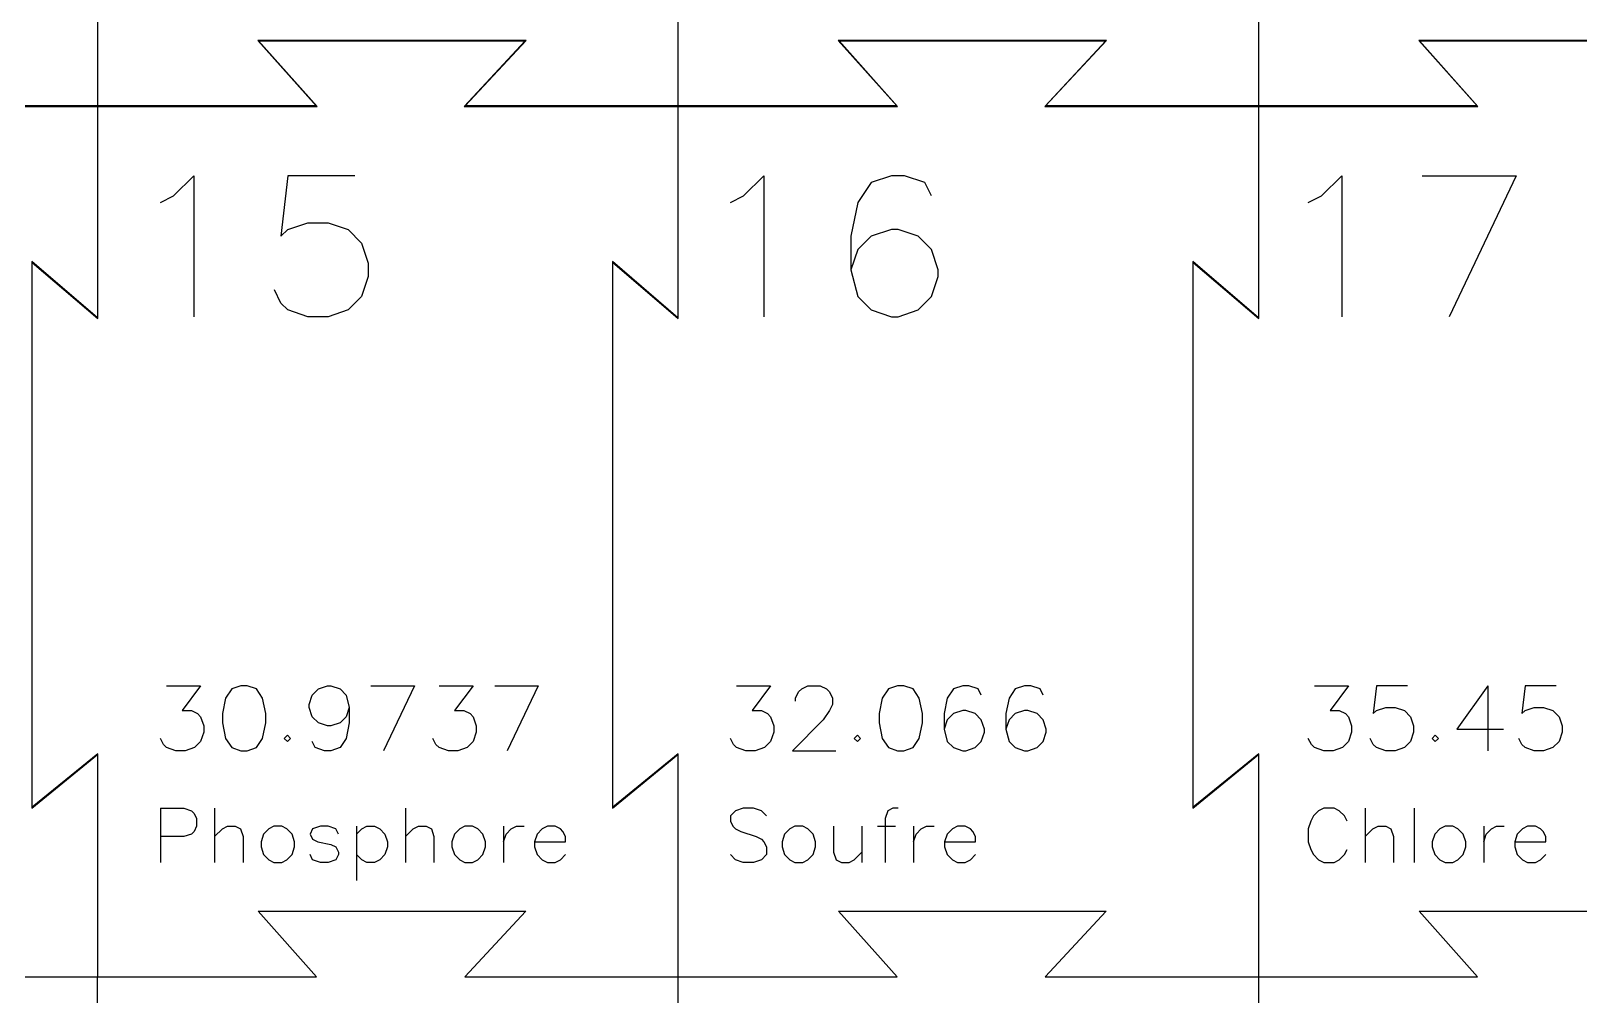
# Model space of a CAD drawing. Extents: x 0 to 297, y 0 to 210.
# Drawn here: x 221.99 to 261.62, y 139.26 to 163.94 of the extents above; entities that cross this region are included whole.
import ezdxf

# ---------------------------------------------------------------- set-up
doc = ezdxf.new("R2010")
doc.units = 0
doc.layers.get('0').update_dxf_attribs({"linetype": 'CONTINUOUS'})

msp = doc.modelspace()

# ---------------------------------------------------------------- linework, layer by layer
at = {"color": 1}
for p, q in [((223.690236, 164.867138), (223.690236, 162.008694)), ((223.700073, 162.008694), (223.700073, 164.867138)), ((238.561924, 164.867138), (238.561924, 162.008694)), ((238.570939, 162.008694), (238.570939, 164.867138)), ((253.433359, 164.867138), (253.433359, 162.008694)), ((253.442375, 162.008694), (253.442375, 164.867138)), ((227.797124, 163.692834), (229.293965, 162.014)), ((234.672267, 163.692834), (227.797124, 163.692834)), ((233.109846, 162.014), (234.672267, 163.692834)), ((242.668559, 163.692834), (244.165401, 162.014)), ((249.543702, 163.692834), (242.668559, 163.692834)), ((247.981282, 162.014), (249.543702, 163.692834)), ((257.539994, 163.692834), (259.036836, 162.014)), ((264.415138, 163.692834), (257.539994, 163.692834)), ((229.315278, 162.004163), (227.818437, 163.682997)), ((227.818437, 163.682997), (234.650134, 163.682997)), ((234.650134, 163.682997), (233.088533, 162.004163)), ((244.186714, 162.004163), (242.689872, 163.682997)), ((242.689872, 163.682997), (249.521569, 163.682997)), ((249.521569, 163.682997), (247.959968, 162.004163)), ((259.058149, 162.004163), (257.561308, 163.682997)), ((257.561308, 163.682997), (264.393004, 163.682997)), ((223.695407, 162.014), (221.8387, 162.014)), ((221.8387, 162.004163), (223.695407, 162.004163)), ((223.690236, 162.008694), (223.700073, 162.008694)), ((223.690489, 162.009081), (223.690489, 159.308027)), ((223.699504, 162.009081), (223.690489, 162.009081)), ((225.702693, 162.014), (223.695154, 162.014)), ((223.695154, 162.014), (223.695154, 162.004163)), ((223.695154, 162.004163), (225.702693, 162.004163)), ((223.695407, 162.004163), (223.695407, 162.014)), ((223.699504, 159.308027), (223.699504, 162.009081)), ((229.293965, 162.014), (225.702693, 162.014)), ((225.702693, 162.004163), (229.315278, 162.004163)), ((233.088533, 162.004163), (234.894416, 162.004163)), ((234.894416, 162.014), (233.109846, 162.014)), ((236.710136, 162.014), (234.894416, 162.014)), ((234.894416, 162.004163), (236.710136, 162.004163)), ((238.566842, 162.014), (236.710136, 162.014)), ((236.710136, 162.004163), (238.566842, 162.004163)), ((238.561924, 162.009081), (238.561924, 159.308027)), ((238.570939, 162.009081), (238.561924, 162.009081)), ((238.561924, 162.008694), (238.570939, 162.008694)), ((240.574128, 162.014), (238.56659, 162.014)), ((238.56659, 162.014), (238.56659, 162.004163)), ((238.56659, 162.004163), (240.574128, 162.004163)), ((238.566842, 162.004163), (238.566842, 162.014)), ((238.570939, 159.308027), (238.570939, 162.009081)), ((244.165401, 162.014), (240.574128, 162.014)), ((240.574128, 162.004163), (244.186714, 162.004163)), ((247.959968, 162.004163), (249.765851, 162.004163)), ((249.765851, 162.014), (247.981282, 162.014)), ((251.581571, 162.014), (249.765851, 162.014)), ((249.765851, 162.004163), (251.581571, 162.004163)), ((253.438278, 162.014), (251.581571, 162.014)), ((251.581571, 162.004163), (253.438278, 162.004163)), ((253.433359, 162.009081), (253.433359, 159.308027)), ((253.442375, 162.009081), (253.433359, 162.009081)), ((253.433359, 162.008694), (253.442375, 162.008694)), ((255.445564, 162.014), (253.438025, 162.014)), ((253.438025, 162.014), (253.438025, 162.004163)), ((253.438025, 162.004163), (255.445564, 162.004163)), ((253.438278, 162.004163), (253.438278, 162.014)), ((253.442375, 159.308027), (253.442375, 162.009081)), ((259.036836, 162.014), (255.445564, 162.014)), ((255.445564, 162.004163), (259.058149, 162.004163)), ((223.690489, 159.308027), (223.690489, 156.587299)), ((223.699504, 156.566806), (223.699504, 159.308027)), ((238.561924, 159.308027), (238.561924, 156.587299)), ((238.570939, 156.566806), (238.570939, 159.308027)), ((253.433359, 159.308027), (253.433359, 156.587299)), ((253.442375, 156.566806), (253.442375, 159.308027)), ((223.690489, 156.587299), (222.011665, 158.025949)), ((222.011665, 158.025949), (222.011665, 144.022275)), ((222.02068, 144.041949), (222.02068, 158.005455)), ((222.02068, 158.005455), (223.699504, 156.566806)), ((238.561924, 156.587299), (236.8831, 158.025949)), ((236.8831, 158.025949), (236.8831, 144.022275)), ((236.892116, 144.041949), (236.892116, 158.005455)), ((236.892116, 158.005455), (238.570939, 156.566806)), ((253.433359, 156.587299), (251.754536, 158.025949)), ((251.754536, 158.025949), (251.754536, 144.022275)), ((251.763551, 144.041949), (251.763551, 158.005455)), ((251.763551, 158.005455), (253.442375, 156.566806)), ((222.011665, 144.022275), (223.690489, 145.393705)), ((223.699504, 145.413379), (222.02068, 144.041949)), ((223.690489, 145.393705), (223.690489, 142.559853)), ((223.699504, 142.559853), (223.699504, 145.413379)), ((236.8831, 144.022275), (238.561924, 145.393705)), ((238.570939, 145.413379), (236.892116, 144.041949)), ((238.561924, 145.393705), (238.561924, 142.559853)), ((238.570939, 142.559853), (238.570939, 145.413379)), ((251.754536, 144.022275), (253.433359, 145.393705)), ((253.442375, 145.413379), (251.763551, 144.041949)), ((253.433359, 145.393705), (253.433359, 142.559853)), ((253.442375, 142.559853), (253.442375, 145.413379)), ((223.690489, 142.559853), (223.690489, 139.701408)), ((223.699504, 139.701408), (223.699504, 142.559853)), ((238.561924, 142.559853), (238.561924, 139.701408)), ((238.570939, 139.701408), (238.570939, 142.559853)), ((253.433359, 142.559853), (253.433359, 139.701408)), ((253.442375, 139.701408), (253.442375, 142.559853)), ((229.305193, 139.701796), (227.807421, 141.380629)), ((227.807421, 141.380629), (234.661222, 141.380629)), ((234.661222, 141.380629), (233.09932, 139.701796)), ((244.176628, 139.701796), (242.678856, 141.380629)), ((242.678856, 141.380629), (249.532657, 141.380629)), ((249.532657, 141.380629), (247.970755, 139.701796)), ((259.048064, 139.701796), (257.550291, 141.380629)), ((257.550291, 141.380629), (264.404093, 141.380629)), ((223.690489, 139.701408), (223.699504, 139.701408)), ((225.702992, 139.701796), (229.305193, 139.701796)), ((233.09932, 139.701796), (234.894437, 139.701796)), ((238.561924, 139.701408), (238.570939, 139.701408)), ((240.574428, 139.701796), (244.176628, 139.701796)), ((247.970755, 139.701796), (249.765872, 139.701796)), ((253.4309, 139.701796), (253.4309, 137.000742)), ((253.445657, 139.701796), (253.4309, 139.701796)), ((253.433359, 139.701408), (253.442375, 139.701408)), ((253.445657, 137.000742), (253.445657, 139.701796)), ((255.445863, 139.701796), (259.048064, 139.701796))]:
    msp.add_line(p, q, dxfattribs=at)
at = {"color": 5}
for p, q in [((225.642313, 159.708239), (226.160649, 160.226579)), ((226.160649, 160.226579), (226.160649, 156.614567)), ((228.566823, 160.226579), (228.392226, 158.677015)), ((230.285519, 160.226579), (228.566823, 160.226579)), ((240.245136, 159.708239), (240.763473, 160.226579)), ((240.763473, 160.226579), (240.763473, 156.614567)), ((244.031723, 160.226579), (243.513386, 160.05198)), ((244.370006, 160.226579), (244.031723, 160.226579)), ((244.888342, 160.05198), (244.370006, 160.226579)), ((255.049419, 159.708239), (255.567755, 160.226579)), ((255.567755, 160.226579), (255.567755, 156.614567)), ((257.63019, 160.226579), (260.036364, 160.226579)), ((260.036364, 160.226579), (258.317668, 156.614567)), ((243.513386, 160.05198), (243.169647, 159.539096)), ((245.057484, 159.708239), (244.888342, 160.05198)), ((225.30403, 159.539096), (225.642313, 159.708239)), ((239.906853, 159.539096), (240.245136, 159.708239)), ((243.169647, 159.539096), (242.995049, 158.677015)), ((254.711136, 159.539096), (255.049419, 159.708239)), ((228.566823, 158.851614), (229.079704, 159.020756)), ((229.079704, 159.020756), (229.598041, 159.020756)), ((229.598041, 159.020756), (230.116377, 158.851614)), ((228.392226, 158.677015), (228.566823, 158.851614)), ((230.116377, 158.851614), (230.45466, 158.502416)), ((242.995049, 158.677015), (242.995049, 157.814934)), ((243.513386, 158.677015), (243.169647, 158.333274)), ((244.031723, 158.851614), (243.513386, 158.677015)), ((244.200864, 158.851614), (244.031723, 158.851614)), ((244.719201, 158.677015), (244.200864, 158.851614)), ((245.057484, 158.333274), (244.719201, 158.677015)), ((230.45466, 158.502416), (230.629258, 157.989533)), ((243.169647, 158.333274), (242.995049, 157.814934)), ((245.232082, 157.814934), (245.057484, 158.333274)), ((230.629258, 157.989533), (230.629258, 157.645791)), ((242.995049, 157.814934), (243.169647, 157.130179)), ((245.232082, 157.645791), (245.232082, 157.814934)), ((230.629258, 157.645791), (230.45466, 157.130179)), ((245.057484, 157.130179), (245.232082, 157.645791)), ((228.392226, 156.958309), (228.223084, 157.30205)), ((228.566823, 156.786438), (228.392226, 156.958309)), ((230.45466, 157.130179), (230.116377, 156.786438)), ((243.169647, 157.130179), (243.513386, 156.786438)), ((244.719201, 156.786438), (245.057484, 157.130179)), ((229.079704, 156.614567), (228.566823, 156.786438)), ((229.598041, 156.614567), (229.079704, 156.614567)), ((230.116377, 156.786438), (229.598041, 156.614567)), ((243.513386, 156.786438), (244.031723, 156.614567)), ((244.031723, 156.614567), (244.200864, 156.614567)), ((244.200864, 156.614567), (244.719201, 156.786438)), ((225.462688, 147.158786), (226.333997, 147.158786)), ((226.333997, 147.158786), (225.860569, 146.524186)), ((227.129759, 147.078202), (226.968592, 146.841486)), ((227.366474, 147.158786), (227.129759, 147.078202)), ((227.525122, 147.158786), (227.366474, 147.158786)), ((227.764355, 147.078202), (227.525122, 147.158786)), ((227.920485, 146.841486), (227.764355, 147.078202)), ((229.189676, 146.919552), (229.350843, 147.078202)), ((229.350843, 147.078202), (229.587557, 147.158786)), ((229.587557, 147.158786), (229.668141, 147.158786)), ((229.668141, 147.158786), (229.904855, 147.078202)), ((229.904855, 147.078202), (230.063504, 146.919552)), ((230.698099, 147.158786), (231.808641, 147.158786)), ((231.808641, 147.158786), (231.015397, 145.491703)), ((232.443236, 147.158786), (233.314546, 147.158786)), ((233.314546, 147.158786), (232.841117, 146.524186)), ((233.871076, 147.158786), (234.981617, 147.158786)), ((234.981617, 147.158786), (234.188373, 145.491703)), ((240.065511, 147.158786), (240.936821, 147.158786)), ((240.936821, 147.158786), (240.463392, 146.524186)), ((241.652, 146.997618), (241.732583, 147.078202)), ((241.732583, 147.078202), (241.888714, 147.158786)), ((241.888714, 147.158786), (242.206011, 147.158786)), ((242.206011, 147.158786), (242.367178, 147.078202)), ((242.367178, 147.078202), (242.445244, 146.997618)), ((243.953667, 147.078202), (243.7925, 146.841486)), ((244.190381, 147.158786), (243.953667, 147.078202)), ((244.34903, 147.158786), (244.190381, 147.158786)), ((244.588262, 147.078202), (244.34903, 147.158786)), ((244.744393, 146.841486), (244.588262, 147.078202)), ((245.61822, 147.078202), (245.459571, 146.841486)), ((245.857453, 147.158786), (245.61822, 147.078202)), ((246.013583, 147.158786), (245.857453, 147.158786)), ((246.252816, 147.078202), (246.013583, 147.158786)), ((246.330881, 146.919552), (246.252816, 147.078202)), ((247.204709, 147.078202), (247.04606, 146.841486)), ((247.443941, 147.158786), (247.204709, 147.078202)), ((247.600072, 147.158786), (247.443941, 147.158786)), ((247.839304, 147.078202), (247.600072, 147.158786)), ((247.917369, 146.919552), (247.839304, 147.078202)), ((254.869794, 147.158786), (255.741103, 147.158786)), ((255.741103, 147.158786), (255.267675, 146.524186)), ((256.456282, 147.158786), (256.375698, 146.443602)), ((257.249526, 147.158786), (256.456282, 147.158786)), ((259.311961, 147.158786), (258.518717, 146.045719)), ((259.311961, 147.158786), (259.311961, 145.491703)), ((260.263854, 147.158786), (260.18327, 146.443602)), ((261.057098, 147.158786), (260.263854, 147.158786)), ((226.968592, 146.841486), (226.890527, 146.443602)), ((228.001069, 146.443602), (227.920485, 146.841486)), ((229.111611, 146.680318), (229.189676, 146.919552)), ((229.111611, 146.602252), (229.111611, 146.680318)), ((230.063504, 146.919552), (230.141569, 146.602252)), ((241.571416, 146.841486), (241.652, 146.997618)), ((241.571416, 146.760902), (241.571416, 146.841486)), ((242.445244, 146.997618), (242.523309, 146.841486)), ((242.523309, 146.680318), (242.445244, 146.524186)), ((242.523309, 146.841486), (242.523309, 146.680318)), ((243.7925, 146.841486), (243.714434, 146.443602)), ((244.824976, 146.443602), (244.744393, 146.841486)), ((245.459571, 146.841486), (245.378988, 146.443602)), ((247.04606, 146.841486), (246.965476, 146.443602)), ((225.860569, 146.524186), (226.097283, 146.524186)), ((226.097283, 146.524186), (226.255932, 146.443602)), ((226.255932, 146.443602), (226.333997, 146.363018)), ((226.333997, 146.363018), (226.414581, 146.126303)), ((226.890527, 146.443602), (226.890527, 146.206887)), ((228.001069, 146.206887), (228.001069, 146.443602)), ((229.189676, 146.363018), (229.111611, 146.602252)), ((229.350843, 146.206887), (229.189676, 146.363018)), ((230.063504, 146.363018), (229.904855, 146.206887)), ((230.141569, 146.602252), (230.063504, 146.363018)), ((230.141569, 146.602252), (230.141569, 146.206887)), ((232.841117, 146.524186), (233.077831, 146.524186)), ((233.077831, 146.524186), (233.23648, 146.443602)), ((233.23648, 146.443602), (233.314546, 146.363018)), ((233.314546, 146.363018), (233.395129, 146.126303)), ((240.463392, 146.524186), (240.700107, 146.524186)), ((240.700107, 146.524186), (240.858755, 146.443602)), ((240.858755, 146.443602), (240.936821, 146.363018)), ((240.936821, 146.363018), (241.017404, 146.126303)), ((242.286595, 146.284953), (241.493351, 145.491703)), ((242.445244, 146.524186), (242.286595, 146.284953)), ((243.714434, 146.443602), (243.714434, 146.206887)), ((244.824976, 146.206887), (244.824976, 146.443602)), ((245.378988, 146.443602), (245.378988, 146.045719)), ((245.459571, 146.284953), (245.378988, 146.045719)), ((245.61822, 146.443602), (245.459571, 146.284953)), ((245.857453, 146.524186), (245.61822, 146.443602)), ((245.935518, 146.524186), (245.857453, 146.524186)), ((246.17475, 146.443602), (245.935518, 146.524186)), ((246.330881, 146.284953), (246.17475, 146.443602)), ((246.411464, 146.045719), (246.330881, 146.284953)), ((246.965476, 146.443602), (246.965476, 146.045719)), ((247.04606, 146.284953), (246.965476, 146.045719)), ((247.204709, 146.443602), (247.04606, 146.284953)), ((247.443941, 146.524186), (247.204709, 146.443602)), ((247.522006, 146.524186), (247.443941, 146.524186)), ((247.761239, 146.443602), (247.522006, 146.524186)), ((247.917369, 146.284953), (247.761239, 146.443602)), ((247.997953, 146.045719), (247.917369, 146.284953)), ((255.267675, 146.524186), (255.504389, 146.524186)), ((255.504389, 146.524186), (255.663038, 146.443602)), ((255.663038, 146.443602), (255.741103, 146.363018)), ((255.741103, 146.363018), (255.821687, 146.126303)), ((256.375698, 146.443602), (256.456282, 146.524186)), ((256.456282, 146.524186), (256.692996, 146.602252)), ((256.692996, 146.602252), (256.932229, 146.602252)), ((256.932229, 146.602252), (257.171461, 146.524186)), ((257.171461, 146.524186), (257.327591, 146.363018)), ((257.327591, 146.363018), (257.408175, 146.126303)), ((260.18327, 146.443602), (260.263854, 146.524186)), ((260.263854, 146.524186), (260.500568, 146.602252)), ((260.500568, 146.602252), (260.7398, 146.602252)), ((260.7398, 146.602252), (260.979033, 146.524186)), ((260.979033, 146.524186), (261.135163, 146.363018)), ((261.135163, 146.363018), (261.215747, 146.126303)), ((226.414581, 145.967653), (226.333997, 145.729678)), ((226.414581, 146.126303), (226.414581, 145.967653)), ((226.890527, 146.206887), (226.968592, 145.809003)), ((227.920485, 145.809003), (228.001069, 146.206887)), ((228.555081, 145.889587), (228.477015, 145.809003)), ((228.635664, 145.809003), (228.555081, 145.889587)), ((229.587557, 146.126303), (229.350843, 146.206887)), ((229.668141, 146.126303), (229.587557, 146.126303)), ((229.904855, 146.206887), (229.668141, 146.126303)), ((230.141569, 146.206887), (230.063504, 145.809003)), ((233.395129, 145.967653), (233.314546, 145.729678)), ((233.395129, 146.126303), (233.395129, 145.967653)), ((241.017404, 145.967653), (240.936821, 145.729678)), ((241.017404, 146.126303), (241.017404, 145.967653)), ((243.157904, 145.889587), (243.079839, 145.809003)), ((243.238488, 145.809003), (243.157904, 145.889587)), ((243.714434, 146.206887), (243.7925, 145.809003)), ((244.744393, 145.809003), (244.824976, 146.206887)), ((245.378988, 146.045719), (245.459571, 145.729678)), ((246.330881, 145.729678), (246.411464, 145.967653)), ((246.411464, 145.967653), (246.411464, 146.045719)), ((246.965476, 146.045719), (247.04606, 145.729678)), ((247.917369, 145.729678), (247.997953, 145.967653)), ((247.997953, 145.967653), (247.997953, 146.045719)), ((255.821687, 145.967653), (255.741103, 145.729678)), ((255.821687, 146.126303), (255.821687, 145.967653)), ((257.408175, 145.967653), (257.327591, 145.729678)), ((257.408175, 146.126303), (257.408175, 145.967653)), ((257.962187, 145.889587), (257.884121, 145.809003)), ((258.04277, 145.809003), (257.962187, 145.889587)), ((258.518717, 146.045719), (259.709842, 146.045719)), ((261.215747, 145.967653), (261.135163, 145.729678)), ((261.215747, 146.126303), (261.215747, 145.967653)), ((225.382104, 145.650353), (225.304039, 145.809003)), ((225.462688, 145.571028), (225.382104, 145.650353)), ((225.699402, 145.491703), (225.462688, 145.571028)), ((225.938634, 145.491703), (225.699402, 145.491703)), ((226.177866, 145.571028), (225.938634, 145.491703)), ((226.333997, 145.729678), (226.177866, 145.571028)), ((226.968592, 145.809003), (227.129759, 145.571028)), ((227.129759, 145.571028), (227.366474, 145.491703)), ((227.366474, 145.491703), (227.525122, 145.491703)), ((227.525122, 145.491703), (227.764355, 145.571028)), ((227.764355, 145.571028), (227.920485, 145.809003)), ((228.477015, 145.809003), (228.555081, 145.729678)), ((228.555081, 145.729678), (228.635664, 145.809003)), ((229.27026, 145.571028), (229.189676, 145.729678)), ((229.506974, 145.491703), (229.27026, 145.571028)), ((229.668141, 145.491703), (229.506974, 145.491703)), ((229.904855, 145.571028), (229.668141, 145.491703)), ((230.063504, 145.809003), (229.904855, 145.571028)), ((232.362653, 145.650353), (232.284587, 145.809003)), ((232.443236, 145.571028), (232.362653, 145.650353)), ((232.67995, 145.491703), (232.443236, 145.571028)), ((232.919183, 145.491703), (232.67995, 145.491703)), ((233.158415, 145.571028), (232.919183, 145.491703)), ((233.314546, 145.729678), (233.158415, 145.571028)), ((239.984928, 145.650353), (239.906862, 145.809003)), ((240.065511, 145.571028), (239.984928, 145.650353)), ((240.302225, 145.491703), (240.065511, 145.571028)), ((240.541458, 145.491703), (240.302225, 145.491703)), ((240.78069, 145.571028), (240.541458, 145.491703)), ((240.936821, 145.729678), (240.78069, 145.571028)), ((241.493351, 145.491703), (242.603893, 145.491703)), ((243.079839, 145.809003), (243.157904, 145.729678)), ((243.157904, 145.729678), (243.238488, 145.809003)), ((243.7925, 145.809003), (243.953667, 145.571028)), ((243.953667, 145.571028), (244.190381, 145.491703)), ((244.190381, 145.491703), (244.34903, 145.491703)), ((244.34903, 145.491703), (244.588262, 145.571028)), ((244.588262, 145.571028), (244.744393, 145.809003)), ((245.459571, 145.729678), (245.61822, 145.571028)), ((245.61822, 145.571028), (245.857453, 145.491703)), ((245.857453, 145.491703), (245.935518, 145.491703)), ((245.935518, 145.491703), (246.17475, 145.571028)), ((246.17475, 145.571028), (246.330881, 145.729678)), ((247.04606, 145.729678), (247.204709, 145.571028)), ((247.204709, 145.571028), (247.443941, 145.491703)), ((247.443941, 145.491703), (247.522006, 145.491703)), ((247.522006, 145.491703), (247.761239, 145.571028)), ((247.761239, 145.571028), (247.917369, 145.729678)), ((254.78921, 145.650353), (254.711145, 145.809003)), ((254.869794, 145.571028), (254.78921, 145.650353)), ((255.106508, 145.491703), (254.869794, 145.571028)), ((255.34574, 145.491703), (255.106508, 145.491703)), ((255.584973, 145.571028), (255.34574, 145.491703)), ((255.741103, 145.729678), (255.584973, 145.571028)), ((256.375698, 145.650353), (256.297633, 145.809003)), ((256.456282, 145.571028), (256.375698, 145.650353)), ((256.692996, 145.491703), (256.456282, 145.571028)), ((256.932229, 145.491703), (256.692996, 145.491703)), ((257.171461, 145.571028), (256.932229, 145.491703)), ((257.327591, 145.729678), (257.171461, 145.571028)), ((257.884121, 145.809003), (257.962187, 145.729678)), ((257.962187, 145.729678), (258.04277, 145.809003)), ((260.18327, 145.650353), (260.105205, 145.809003)), ((260.263854, 145.571028), (260.18327, 145.650353)), ((260.500568, 145.491703), (260.263854, 145.571028)), ((260.7398, 145.491703), (260.500568, 145.491703)), ((260.979033, 145.571028), (260.7398, 145.491703)), ((261.135163, 145.729678), (260.979033, 145.571028)), ((225.303994, 144.019828), (225.303994, 142.630592)), ((225.303994, 144.019828), (225.899977, 144.019828)), ((225.899977, 144.019828), (226.097238, 143.952674)), ((226.097238, 143.952674), (226.164391, 143.885521)), ((226.164391, 143.885521), (226.231544, 143.755411)), ((226.693221, 144.019828), (226.693221, 142.630592)), ((231.582795, 144.019828), (231.582795, 142.630592)), ((240.039025, 143.952674), (239.906818, 143.820466)), ((240.236287, 144.019828), (240.039025, 143.952674)), ((240.500702, 144.019828), (240.236287, 144.019828)), ((240.700062, 143.952674), (240.500702, 144.019828)), ((240.832269, 143.820466), (240.700062, 143.952674)), ((243.938093, 143.952674), (243.87094, 143.755411)), ((244.068202, 144.019828), (243.938093, 143.952674)), ((244.202508, 144.019828), (244.068202, 144.019828)), ((254.975515, 143.952674), (254.843308, 143.820466)), ((255.107722, 144.019828), (254.975515, 143.952674)), ((255.372137, 144.019828), (255.107722, 144.019828)), ((255.504345, 143.952674), (255.372137, 144.019828)), ((255.636552, 143.820466), (255.504345, 143.952674)), ((256.165381, 144.019828), (256.165381, 142.630592)), ((257.420302, 144.019828), (257.420302, 142.630592)), ((226.231544, 143.55605), (226.164391, 143.423841)), ((226.231544, 143.755411), (226.231544, 143.55605)), ((226.693221, 143.291633), (226.892581, 143.490995)), ((226.892581, 143.490995), (227.024788, 143.55605)), ((227.024788, 143.55605), (227.22205, 143.55605)), ((227.22205, 143.55605), (227.356356, 143.490995)), ((227.356356, 143.490995), (227.421411, 143.291633)), ((228.082447, 143.490995), (227.948141, 143.356688)), ((228.212556, 143.55605), (228.082447, 143.490995)), ((228.411916, 143.55605), (228.212556, 143.55605)), ((228.544124, 143.490995), (228.411916, 143.55605)), ((228.676331, 143.356688), (228.544124, 143.490995)), ((229.203062, 143.490995), (229.138008, 143.356688)), ((229.402422, 143.55605), (229.203062, 143.490995)), ((229.601783, 143.55605), (229.402422, 143.55605)), ((229.799044, 143.490995), (229.601783, 143.55605)), ((229.866197, 143.356688), (229.799044, 143.490995)), ((230.327874, 143.55605), (230.327874, 142.168913)), ((230.327874, 143.356688), (230.46218, 143.490995)), ((230.46218, 143.490995), (230.592289, 143.55605)), ((230.592289, 143.55605), (230.791649, 143.55605)), ((230.791649, 143.55605), (230.923856, 143.490995)), ((230.923856, 143.490995), (231.056064, 143.356688)), ((231.582795, 143.291633), (231.782155, 143.490995)), ((231.782155, 143.490995), (231.914362, 143.55605)), ((231.914362, 143.55605), (232.111624, 143.55605)), ((232.111624, 143.55605), (232.24593, 143.490995)), ((232.24593, 143.490995), (232.310984, 143.291633)), ((232.972021, 143.490995), (232.837715, 143.356688)), ((233.10213, 143.55605), (232.972021, 143.490995)), ((233.30149, 143.55605), (233.10213, 143.55605)), ((233.433698, 143.490995), (233.30149, 143.55605)), ((233.565905, 143.356688), (233.433698, 143.490995)), ((234.092636, 143.55605), (234.092636, 142.630592)), ((234.159789, 143.356688), (234.291996, 143.490995)), ((234.291996, 143.490995), (234.424203, 143.55605)), ((234.424203, 143.55605), (234.621465, 143.55605)), ((235.087339, 143.490995), (234.953033, 143.356688)), ((235.217448, 143.55605), (235.087339, 143.490995)), ((235.416808, 143.55605), (235.217448, 143.55605)), ((235.549015, 143.490995), (235.416808, 143.55605)), ((235.616168, 143.423841), (235.549015, 143.490995)), ((239.906818, 143.820466), (239.906818, 143.688258)), ((239.906818, 143.688258), (239.971872, 143.55605)), ((239.971872, 143.55605), (240.039025, 143.490995)), ((240.039025, 143.490995), (240.171233, 143.423841)), ((241.428252, 143.490995), (241.293946, 143.356688)), ((241.558361, 143.55605), (241.428252, 143.490995)), ((241.757721, 143.55605), (241.558361, 143.55605)), ((241.889928, 143.490995), (241.757721, 143.55605)), ((242.022136, 143.356688), (241.889928, 143.490995)), ((242.548867, 143.55605), (242.548867, 142.895009)), ((243.277056, 143.55605), (243.277056, 142.630592)), ((243.673678, 143.55605), (244.135355, 143.55605)), ((243.87094, 143.755411), (243.87094, 142.630592)), ((244.597031, 143.55605), (244.597031, 142.630592)), ((244.664184, 143.356688), (244.796392, 143.490995)), ((244.796392, 143.490995), (244.928599, 143.55605)), ((244.928599, 143.55605), (245.125861, 143.55605)), ((245.591734, 143.490995), (245.457428, 143.356688)), ((245.721843, 143.55605), (245.591734, 143.490995)), ((245.921203, 143.55605), (245.721843, 143.55605)), ((246.053411, 143.490995), (245.921203, 143.55605)), ((246.120564, 143.423841), (246.053411, 143.490995)), ((254.776155, 143.688258), (254.7111, 143.490995)), ((254.7111, 143.490995), (254.7111, 143.159425)), ((254.843308, 143.820466), (254.776155, 143.688258)), ((255.703705, 143.688258), (255.636552, 143.820466)), ((256.165381, 143.291633), (256.364742, 143.490995)), ((256.364742, 143.490995), (256.496949, 143.55605)), ((256.496949, 143.55605), (256.694211, 143.55605)), ((256.694211, 143.55605), (256.828517, 143.490995)), ((256.828517, 143.490995), (256.893571, 143.291633)), ((258.083437, 143.490995), (257.949131, 143.356688)), ((258.213546, 143.55605), (258.083437, 143.490995)), ((258.412906, 143.55605), (258.213546, 143.55605)), ((258.545114, 143.490995), (258.412906, 143.55605)), ((258.677321, 143.356688), (258.545114, 143.490995)), ((259.204052, 143.55605), (259.204052, 142.630592)), ((259.271205, 143.356688), (259.403412, 143.490995)), ((259.403412, 143.490995), (259.53562, 143.55605)), ((259.53562, 143.55605), (259.732881, 143.55605)), ((260.198755, 143.490995), (260.064449, 143.356688)), ((260.328864, 143.55605), (260.198755, 143.490995)), ((260.528224, 143.55605), (260.328864, 143.55605)), ((260.660431, 143.490995), (260.528224, 143.55605)), ((260.727584, 143.423841), (260.660431, 143.490995)), ((225.899977, 143.291633), (225.303994, 143.291633)), ((226.097238, 143.356688), (225.899977, 143.291633)), ((226.164391, 143.423841), (226.097238, 143.356688)), ((227.421411, 143.291633), (227.421411, 142.630592)), ((227.948141, 143.356688), (227.883087, 143.159425)), ((227.883087, 143.159425), (227.883087, 143.027217)), ((228.741386, 143.159425), (228.676331, 143.356688)), ((228.741386, 143.027217), (228.741386, 143.159425)), ((229.138008, 143.356688), (229.203062, 143.226578)), ((229.203062, 143.226578), (229.337368, 143.159425)), ((229.337368, 143.159425), (229.666837, 143.092272)), ((229.666837, 143.092272), (229.799044, 143.027217)), ((231.056064, 143.356688), (231.121118, 143.159425)), ((231.121118, 143.159425), (231.121118, 143.027217)), ((232.310984, 143.291633), (232.310984, 142.630592)), ((232.837715, 143.356688), (232.772661, 143.159425)), ((232.772661, 143.159425), (232.772661, 143.027217)), ((233.630959, 143.159425), (233.565905, 143.356688)), ((233.630959, 143.027217), (233.630959, 143.159425)), ((234.092636, 143.159425), (234.159789, 143.356688)), ((234.953033, 143.356688), (234.887978, 143.159425)), ((234.887978, 143.159425), (235.681223, 143.159425)), ((234.887978, 143.159425), (234.887978, 143.027217)), ((235.681223, 143.291633), (235.616168, 143.423841)), ((235.681223, 143.159425), (235.681223, 143.291633)), ((240.171233, 143.423841), (240.567855, 143.291633)), ((240.567855, 143.291633), (240.700062, 143.226578)), ((240.700062, 143.226578), (240.765117, 143.159425)), ((240.765117, 143.159425), (240.832269, 143.027217)), ((241.293946, 143.356688), (241.228892, 143.159425)), ((241.228892, 143.159425), (241.228892, 143.027217)), ((242.08719, 143.159425), (242.022136, 143.356688)), ((242.08719, 143.027217), (242.08719, 143.159425)), ((244.597031, 143.159425), (244.664184, 143.356688)), ((245.457428, 143.356688), (245.392374, 143.159425)), ((245.392374, 143.159425), (246.185618, 143.159425)), ((245.392374, 143.159425), (245.392374, 143.027217)), ((246.185618, 143.291633), (246.120564, 143.423841)), ((246.185618, 143.159425), (246.185618, 143.291633)), ((254.7111, 143.159425), (254.776155, 142.962162)), ((256.893571, 143.291633), (256.893571, 142.630592)), ((257.949131, 143.356688), (257.884077, 143.159425)), ((257.884077, 143.159425), (257.884077, 143.027217)), ((258.742376, 143.159425), (258.677321, 143.356688)), ((258.742376, 143.027217), (258.742376, 143.159425)), ((259.204052, 143.159425), (259.271205, 143.356688)), ((260.064449, 143.356688), (259.999395, 143.159425)), ((259.999395, 143.159425), (260.792639, 143.159425)), ((259.999395, 143.159425), (259.999395, 143.027217)), ((260.792639, 143.291633), (260.727584, 143.423841)), ((260.792639, 143.159425), (260.792639, 143.291633)), ((227.883087, 143.027217), (227.948141, 142.828905)), ((227.948141, 142.828905), (228.082447, 142.696696)), ((228.082447, 142.696696), (228.212556, 142.630592)), ((228.411916, 142.630592), (228.544124, 142.696696)), ((228.544124, 142.696696), (228.676331, 142.828905)), ((228.676331, 142.828905), (228.741386, 143.027217)), ((229.203062, 142.696696), (229.138008, 142.828905)), ((229.402422, 142.630592), (229.203062, 142.696696)), ((229.799044, 142.696696), (229.601783, 142.630592)), ((229.799044, 143.027217), (229.866197, 142.895009)), ((229.866197, 142.828905), (229.799044, 142.696696)), ((229.866197, 142.895009), (229.866197, 142.828905)), ((230.46218, 142.696696), (230.327874, 142.828905)), ((230.592289, 142.630592), (230.46218, 142.696696)), ((230.923856, 142.696696), (230.791649, 142.630592)), ((231.056064, 142.828905), (230.923856, 142.696696)), ((231.121118, 143.027217), (231.056064, 142.828905)), ((232.772661, 143.027217), (232.837715, 142.828905)), ((232.837715, 142.828905), (232.972021, 142.696696)), ((232.972021, 142.696696), (233.10213, 142.630592)), ((233.30149, 142.630592), (233.433698, 142.696696)), ((233.433698, 142.696696), (233.565905, 142.828905)), ((233.565905, 142.828905), (233.630959, 143.027217)), ((234.887978, 143.027217), (234.953033, 142.828905)), ((234.953033, 142.828905), (235.087339, 142.696696)), ((235.087339, 142.696696), (235.217448, 142.630592)), ((235.416808, 142.630592), (235.549015, 142.696696)), ((235.549015, 142.696696), (235.681223, 142.828905)), ((240.039025, 142.696696), (239.906818, 142.828905)), ((240.236287, 142.630592), (240.039025, 142.696696)), ((240.700062, 142.696696), (240.500702, 142.630592)), ((240.832269, 142.828905), (240.700062, 142.696696)), ((240.832269, 143.027217), (240.832269, 142.828905)), ((241.228892, 143.027217), (241.293946, 142.828905)), ((241.293946, 142.828905), (241.428252, 142.696696)), ((241.428252, 142.696696), (241.558361, 142.630592)), ((241.757721, 142.630592), (241.889928, 142.696696)), ((241.889928, 142.696696), (242.022136, 142.828905)), ((242.022136, 142.828905), (242.08719, 143.027217)), ((242.548867, 142.895009), (242.61602, 142.696696)), ((242.61602, 142.696696), (242.748227, 142.630592)), ((242.947587, 142.630592), (243.077696, 142.696696)), ((243.077696, 142.696696), (243.277056, 142.895009)), ((245.392374, 143.027217), (245.457428, 142.828905)), ((245.457428, 142.828905), (245.591734, 142.696696)), ((245.591734, 142.696696), (245.721843, 142.630592)), ((245.921203, 142.630592), (246.053411, 142.696696)), ((246.053411, 142.696696), (246.185618, 142.828905)), ((254.776155, 142.962162), (254.843308, 142.828905)), ((254.843308, 142.828905), (254.975515, 142.696696)), ((254.975515, 142.696696), (255.107722, 142.630592)), ((255.372137, 142.630592), (255.504345, 142.696696)), ((255.504345, 142.696696), (255.636552, 142.828905)), ((255.636552, 142.828905), (255.703705, 142.962162)), ((257.884077, 143.027217), (257.949131, 142.828905)), ((257.949131, 142.828905), (258.083437, 142.696696)), ((258.083437, 142.696696), (258.213546, 142.630592)), ((258.412906, 142.630592), (258.545114, 142.696696)), ((258.545114, 142.696696), (258.677321, 142.828905)), ((258.677321, 142.828905), (258.742376, 143.027217)), ((259.999395, 143.027217), (260.064449, 142.828905)), ((260.064449, 142.828905), (260.198755, 142.696696)), ((260.198755, 142.696696), (260.328864, 142.630592)), ((260.528224, 142.630592), (260.660431, 142.696696)), ((260.660431, 142.696696), (260.792639, 142.828905)), ((228.212556, 142.630592), (228.411916, 142.630592)), ((229.601783, 142.630592), (229.402422, 142.630592)), ((230.791649, 142.630592), (230.592289, 142.630592)), ((233.10213, 142.630592), (233.30149, 142.630592)), ((235.217448, 142.630592), (235.416808, 142.630592)), ((240.500702, 142.630592), (240.236287, 142.630592)), ((241.558361, 142.630592), (241.757721, 142.630592)), ((242.748227, 142.630592), (242.947587, 142.630592)), ((245.721843, 142.630592), (245.921203, 142.630592)), ((255.107722, 142.630592), (255.372137, 142.630592)), ((258.213546, 142.630592), (258.412906, 142.630592)), ((260.328864, 142.630592), (260.528224, 142.630592))]:
    msp.add_line(p, q, dxfattribs=at)
at = {"color": 1}
for points in [[(221.83845, 139.701796), (222.449317, 139.701796), (223.067065, 139.701796), (223.695188, 139.701796)], [(223.695154, 137.000765), (223.695154, 137.90624), (223.695154, 138.806721), (223.695154, 139.701796)], [(223.695154, 139.701796), (224.380839, 139.701796), (225.048954, 139.701796), (225.702992, 139.701796)], [(234.894437, 139.701796), (235.495033, 139.701796), (236.099019, 139.701796), (236.709885, 139.701796)], [(236.709885, 139.701796), (237.320752, 139.701796), (237.9385, 139.701796), (238.566623, 139.701796)], [(238.56659, 137.000765), (238.56659, 137.90624), (238.56659, 138.806721), (238.56659, 139.701796)], [(238.56659, 139.701796), (239.252274, 139.701796), (239.920389, 139.701796), (240.574428, 139.701796)], [(249.765872, 139.701796), (250.366469, 139.701796), (250.970454, 139.701796), (251.581321, 139.701796)], [(251.581321, 139.701796), (252.192187, 139.701796), (252.809936, 139.701796), (253.438058, 139.701796)], [(253.438025, 139.701796), (254.12371, 139.701796), (254.791825, 139.701796), (255.445863, 139.701796)]]:
    msp.add_open_spline(points, degree=3, dxfattribs=at)

doc.saveas('drawing.dxf')
